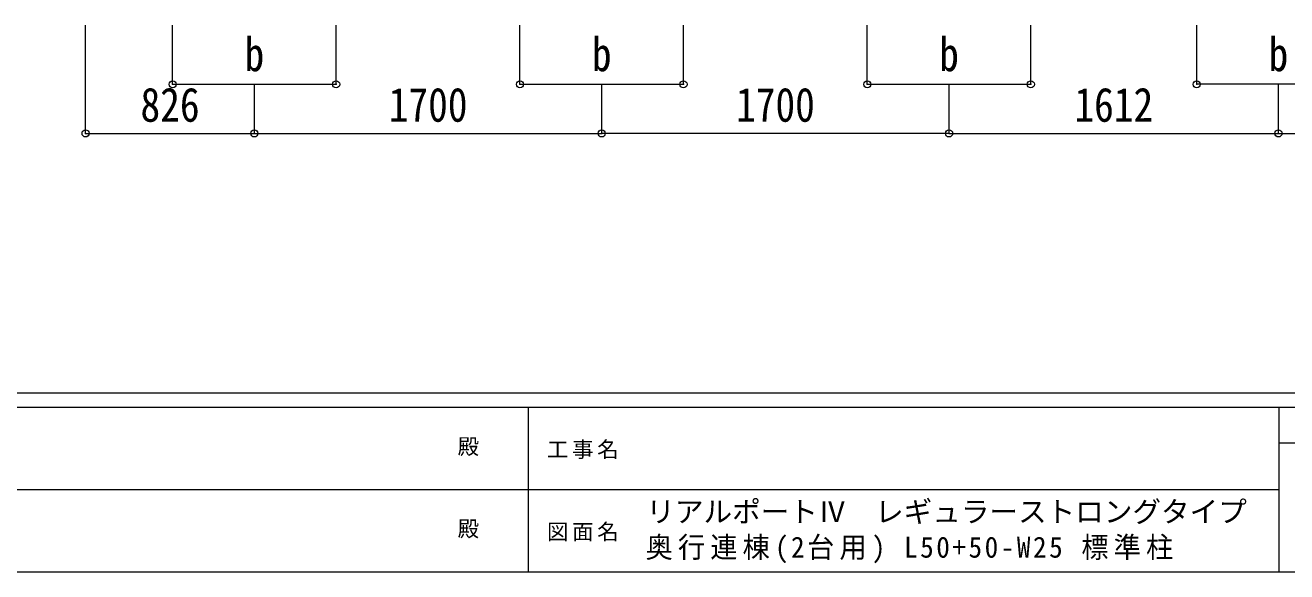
# Model space of a CAD drawing. Units: millimetres at full size, sheet at 1:35. Extents: x -9783 to 9892, y -6828 to 6752.
# Drawn here: x -2931 to 3244, y -6828 to -4155 of the extents above; entities that cross this region are included whole.
import ezdxf
from ezdxf.enums import TextEntityAlignment as Align

# ---------------------------------------------------------------- set-up
doc = ezdxf.new("R2010")
doc.units = ezdxf.units.MM
doc.header["$LTSCALE"] = 35
doc.header["$PDMODE"] = 32
doc.header["$PDSIZE"] = 35
doc.layers.add('0-A_寸法', color=6, linetype='Continuous', lineweight=9)
doc.layers.add('F-0_240', color=7, linetype='Continuous', lineweight=9)
doc.styles.add('ＭＳ ゴシック', font='')
doc.styles.get('ＭＳ ゴシック').set_extended_font_data('MS Gothic')

msp = doc.modelspace()

# ---------------------------------------------------------------- linework, layer by layer
at = {"layer": '0-A_寸法'}
for p, q in [((-2635.16, -4683.87), (-2635.16, -4154.93)), ((-2209.16, -4443.89), (-2209.16, -4154.93)), ((-1409.16, -4443.89), (-1409.16, -4154.93)), ((-509.16, -4443.89), (-509.16, -4154.93)), ((290.84, -4443.89), (290.84, -4154.93)), ((1190.84, -4443.89), (1190.84, -4154.93)), ((1990.84, -4443.89), (1990.84, -4154.93)), ((2802.84, -4443.89), (2802.84, -4154.93)), ((-2209.16, -4443.89), (-1409.16, -4443.89)), ((-1809.16, -4683.87), (-1809.16, -4443.89)), ((-509.16, -4443.89), (290.84, -4443.89)), ((-109.16, -4683.87), (-109.16, -4443.89)), ((1190.84, -4443.89), (1990.84, -4443.89)), ((1590.84, -4683.87), (1590.84, -4443.89)), ((3602.84, -4443.89), (2802.84, -4443.89)), ((3202.84, -4683.87), (3202.84, -4443.89)), ((-2635.16, -4683.87), (-1809.16, -4683.87)), ((-1809.16, -4683.87), (-109.16, -4683.87)), ((1590.84, -4683.87), (-109.16, -4683.87)), ((1590.84, -4683.87), (3202.84, -4683.87)), ((3202.84, -4683.87), (4902.84, -4683.87))]:
    msp.add_line(p, q, dxfattribs=at)
for p in [(-2209.16, -4443.89), (-1409.16, -4443.89), (-509.16, -4443.89), (290.84, -4443.89), (1190.84, -4443.89), (1990.84, -4443.89), (2802.84, -4443.89), (-2635.16, -4683.87), (-1809.16, -4683.87), (-109.16, -4683.87), (1590.84, -4683.87), (3202.84, -4683.87)]:
    msp.add_point(p, dxfattribs=at)
at = {"layer": 'F-0_240', "color": 5}
for p, q in [((-9783.03, -5953.1), (9396.97, -5953.1)), ((-9783.03, -6023.1), (6285.75, -6023.1)), ((-469.25, -6023.1), (-469.25, -6828.1)), ((3205.75, -6023.1), (3205.75, -6828.1)), ((3205.75, -6198.1), (5305.75, -6198.1)), ((-3969.25, -6425.6), (3205.75, -6425.6)), ((-9783.03, -6828.1), (9396.97, -6828.1))]:
    msp.add_line(p, q, dxfattribs=at)

# ---------------------------------------------------------------- texts
at = {"layer": '0-A_寸法', "color": 7, "style": 'ＭＳ ゴシック', "width": 0.85}
for s, p in [('b', (-1857.29, -4429.52)), ('b', (-157.29, -4429.52)), ('b', (1542.71, -4429.52)), ('b', (3154.71, -4429.52)), ('826', (-2366.54, -4676.87)), ('1700', (-1151.66, -4676.87)), ('1700', (548.34, -4676.87)), ('1612', (2204.34, -4676.87))]:
    msp.add_text(s, height=166.8, dxfattribs=at).set_placement(p, align=Align.BOTTOM_LEFT)
at = {"layer": 'F-0_240', "style": 'ＭＳ ゴシック'}
for s, height, p in [('殿', 76.98, (-814.24, -6276.85)), ('リアルポートⅣ\u3000レギュラーストロングタイプ', 102.6, (109.35, -6616.22)), ('殿', 76.98, (-814.24, -6679.35))]:
    msp.add_text(s, height=height, dxfattribs=at).set_placement(p, align=Align.BOTTOM_LEFT)
at = {"layer": 'F-0_240', "attachment_point": 7, "style": 'ＭＳ ゴシック'}
for s, insert, char_height in [('\\T1.17;工事名', (-376.96, -6276.85), 76.98), ('\\T1.17;図面名', (-376.96, -6679.35), 76.98), ('\\T1.19;\\W0.95;奥行連棟(2台用)\\~L50+50-W25\\~標準柱', (105.77, -6786.55), 102.6)]:
    msp.add_mtext(s, dxfattribs=dict(at, insert=insert, char_height=char_height))

doc.saveas('drawing.dxf')
